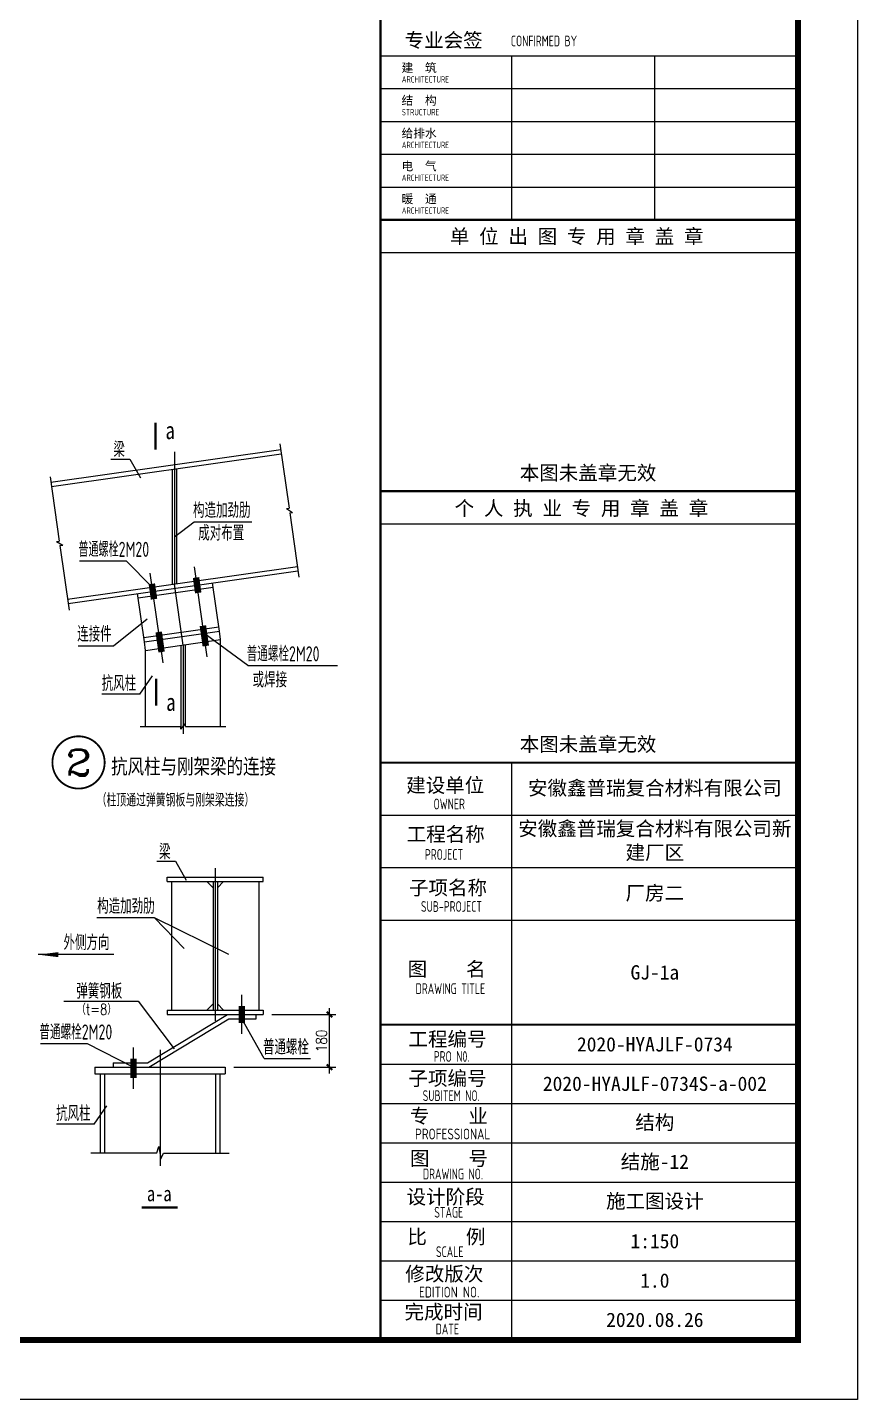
# Model space of a CAD drawing. Header units: millimetres. Extents: x 6950065 to 7140129, y 16284814 to 19754034.
# Drawn here: x 7085667 to 7106551, y 17910420 to 17944928 of the extents above; entities that cross this region are included whole.
import ezdxf
from ezdxf.enums import TextEntityAlignment as Align

# ---------------------------------------------------------------- set-up
doc = ezdxf.new("R2010")
doc.units = ezdxf.units.MM
doc.header["$LTSCALE"] = 1500
doc.header["$MEASUREMENT"] = 0
doc.linetypes.add('ACAD_ISO02W100', pattern=[15, 12, -3])
doc.linetypes.add('ACAD_ISO04W100', pattern=[30.5, 24, -3, 0.5, -3])
doc.layers.get('Defpoints').update_dxf_attribs({"color": 1})
for name, color, linetype in [('C型钢', 6, 'Continuous'), ('PUB_TEXT', 7, 'Continuous'), ('PUB_TITLE', 4, 'Continuous'), ('TDB_中实线', 7, 'Continuous'), ('TDB_中心线', 1, 'ACAD_ISO04W100'), ('TDB_文字', 7, 'Continuous'), ('TDB_细实线', 3, 'Continuous'), ('TDB_虚线', 2, 'ACAD_ISO02W100'), ('TK', 4, 'Continuous')]:
    doc.layers.add(name, color=color, linetype=linetype)
doc.styles.add('COMP', font='COMPLEX.shx', dxfattribs={"bigfont": 'hztxt'})
doc.styles.add('TDB-HZDX', font='simplex.shx', dxfattribs={"width": 0.8, "bigfont": 'hzdx.shx'})
doc.styles.add('TDB-仿宋', font='', dxfattribs={"width": 0.8})
doc.styles.add('TDB_文字', font='gbxwxt.shx', dxfattribs={"width": 0.8, "bigfont": 'hzdx.shx'})
doc.styles.add('TSSD_Dimension', font='Tssdeng.shx', dxfattribs={"width": 0.7, "bigfont": 'hztxt.shx'})
doc.styles.add('TSSD_REIN', font='tssdeng.shx', dxfattribs={"width": 0.7, "bigfont": 'tssdchn.shx'})
doc.styles.add('图签宋体', font='', dxfattribs={"height": 300})
doc.styles.get('TDB-仿宋').set_extended_font_data('FangSong_GB2312')
doc.styles.get('图签宋体').set_extended_font_data('NSimSun')
doc.dimstyles.new('TDB_标准', dxfattribs={"dimtxt": 250, "dimasz": 130, "dimexe": 150, "dimexo": 200, "dimgap": 60, "dimtad": 1, "dimdec": 0, "dimzin": 0, "dimdsep": 46, "dimtxsty": 'TDB-HZDX', "dimblk1": 'ARCHTICK', "dimblk2": 'ARCHTICK', "dimsah": 1, "dimcen": 0.1, "dimdle": 150, "dimclrd": 3, "dimclre": 3, "dimclrt": 7, "dimadec": 0, "dimazin": 0, "dimtfac": 0.828571, "dimtdec": 0, "dimtofl": 0, "dimtmove": 0, "dimatfit": 3, "dimldrblk": 'ARCHTICK', "dimfxl": 0, "dimtolj": 1, "dimtzin": 5, "dimarcsym": 0})

# ---------------------------------------------------------------- blocks, each defined once
blk = doc.blocks.new('_ArchTick')
at = {"color": 0, "linetype": 'ByBlock', "const_width": 0.4}
blk.add_lwpolyline([(-0.5, -0.5), (0.5, 0.5)], dxfattribs=at)
blk = doc.blocks.new('*D300')
at = {"layer": 'Defpoints', "color": 0}
for p in [(-423824, 189344), (-422289, 189344), (-424702, 188125)]:
    blk.add_point(p, dxfattribs=at)
at = {"layer": 'TDB_细实线', "color": 3, "lineweight": -2}
for p, q in [((-423624, 189344), (-422139, 189344)), ((-422289, 187975), (-422289, 189494)), ((-424502, 188125), (-422139, 188125))]:
    blk.add_line(p, q, dxfattribs=at)
at = {"layer": 'TDB_细实线', "color": 3, "lineweight": -2, "xscale": 130, "yscale": 130, "zscale": 130}
for p, rotation in [((-422289, 189344), 90), ((-422289, 188125), 270)]:
    blk.add_blockref('_ArchTick', p, dxfattribs=dict(at, rotation=rotation))
at = {"layer": 'TDB_细实线', "color": 7, "insert": (-422474, 188734), "char_height": 250, "attachment_point": 5, "rotation": 90, "style": 'TDB-HZDX'}
blk.add_mtext('\\A1;180', dxfattribs=at)
blk = doc.blocks.new('_INDEX1')
at = {"const_width": 0.035}
blk.add_lwpolyline([(-0.5, 0, 1), (0.5, 0, 1)], format="xyb", close=True, dxfattribs=at)
at = {"style": 'COMP', "width": 2.333333}
blk.add_attdef('1', text='', height=0.5, dxfattribs=at).set_placement((-0.25, -0.25), (0.25, -0.25), align=Align.FIT)
blk = doc.blocks.new('GeYuanFrame_04741830', base_point=(20.09, 4.53))
at = {"layer": 'PUB_TITLE'}
for points in [[(803.09, 202.33), (803.09, 229.83)], [(827.09, 202.33), (827.09, 229.83)], [(803.09, 14.53), (803.09, 111.33)]]:
    blk.add_lwpolyline(points, dxfattribs=at)
at = {"layer": 'TK'}
for p, q in [((781.09, 102.53), (851.09, 102.53)), ((781.09, 93.73), (851.09, 93.73)), ((781.09, 84.93), (803.09, 84.93)), ((781.09, 84.93), (851.09, 84.93)), ((781.09, 67.37), (851.09, 67.37)), ((781.09, 67.33), (851.09, 67.33)), ((781.09, 60.77), (851.09, 60.77)), ((781.09, 54.17), (851.09, 54.17)), ((781.09, 47.57), (851.09, 47.57)), ((781.09, 40.97), (851.09, 40.97)), ((781.09, 34.37), (851.09, 34.37)), ((781.09, 27.77), (851.09, 27.77)), ((781.09, 21.17), (851.09, 21.17)), ((781.09, 14.53), (851.09, 14.53))]:
    blk.add_line(p, q, dxfattribs=at)
blk.add_lwpolyline([(20.09, 4.53), (20.09, 598.53), (861.09, 598.53), (861.09, 4.53)], close=True, dxfattribs=at)
at = {"layer": 'TK', "const_width": 1}
blk.add_lwpolyline([(45.09, 588.53), (851.09, 588.53), (851.09, 14.53), (45.09, 14.53)], close=True, dxfattribs=at)
at = {"layer": 'TK'}
for points, const_width in [([(781.09, 588.53), (781.09, 14.53)], 0.4), ([(781.09, 202.33), (851.09, 202.33)], 0.35), ([(781.09, 156.83), (851.09, 156.83)], 0.35), ([(781.09, 111.33), (851.09, 111.33)], 0.35), ([(781.09, 67.37), (851.09, 67.37)], 0.35)]:
    blk.add_lwpolyline(points, dxfattribs=dict(at, const_width=const_width))
for points in [[(781.09, 229.83), (851.09, 229.83)], [(781.09, 224.33), (851.09, 224.33)], [(781.09, 218.83), (851.09, 218.83)], [(781.09, 213.33), (851.09, 213.33)], [(781.09, 207.83), (851.09, 207.83)], [(781.09, 202.33), (851.09, 202.33)], [(781.09, 196.83), (851.09, 196.83)], [(781.09, 151.33), (851.09, 151.33)]]:
    blk.add_lwpolyline(points, dxfattribs=at)
at = {"layer": 'TK', "style": '图签宋体'}
for s, height, p in [('专业会签', 2.4, (785.12, 231.24)), ('建  筑', 1.44, (784.61, 227.11)), ('结  构', 1.44, (784.61, 221.61)), ('给排水', 1.44, (784.61, 216.11)), ('电  气', 1.44, (784.61, 210.61)), ('暖  通', 1.44, (784.61, 205.11)), ('单 位 出 图 专 用 章 盖 章', 2.4, (792.72, 198.35)), ('本图未盖章无效', 2.4, (804.43, 158.7)), ('个 人 执 业 专 用 章 盖 章', 2.4, (793.52, 152.77)), ('本图未盖章无效', 2.4, (804.43, 113.2)), ('建设单位', 2.4, (785.39, 106.33)), ('工程名称', 2.4, (785.47, 98.12)), ('子项名称', 2.4, (785.85, 89.14)), ('图    名', 2.4, (785.63, 75.5)), ('工程编号', 2.4, (785.77, 63.77)), ('子项编号', 2.4, (785.77, 57.19)), ('专    业', 2.4, (786.01, 50.88)), ('图    号', 2.4, (786.02, 43.77)), ('设计阶段', 2.4, (785.45, 37.32)), ('比    例', 2.4, (785.59, 30.63)), ('修改版次', 2.4, (785.24, 24.41)), ('完成时间', 2.4, (785.11, 18.02))]:
    blk.add_text(s, height=height, dxfattribs=at).set_placement(p)
at = {"layer": 'TK', "style": 'TSSD_REIN'}
for s, height, width, p in [('CONFIRMED BY', 1.8, 0.7, (802.94, 231.42)), ('ARCHITECTURE', 1.08, 0.7, (784.65, 225.34)), ('STRUCTURE', 1.08, 0.7, (784.65, 219.84)), ('ARCHITECTURE', 1.08, 0.7, (784.65, 214.34)), ('ARCHITECTURE', 1.08, 0.7, (784.65, 208.84)), ('ARCHITECTURE', 1.08, 0.7, (784.65, 203.34)), ('OWNER', 1.8, 0.7, (789.98, 103.48)), ('PROJECT', 1.8, 0.7, (788.52, 95.02)), ('SUB-PROJECT', 1.8, 0.7, (787.86, 86.3)), ('DRAWING TITLE', 1.8, 0.7, (786.97, 72.53)), ('PRO N0.', 1.8, 0.7, (790.01, 61.15)), ('SUBITEM NO.', 1.8, 0.7, (788.15, 54.58)), ('PROFESSIONAL', 1.8, 0.8, (786.88, 48.15)), ('DRAWING NO.', 1.8, 0.7, (788.19, 41.45)), ('STAGE', 1.8, 0.7, (790.09, 35.03)), ('SCALE', 1.8, 0.7, (790.38, 28.42)), ('EDITION NO.', 1.8, 0.8, (787.53, 21.64)), ('DATE', 1.8, 0.7, (790.33, 15.45))]:
    blk.add_text(s, height=height, dxfattribs=dict(at, width=width)).set_placement(p)
at = {"layer": 'TK', "char_height": 2.4, "width": 48, "attachment_point": 5, "style": '图签宋体'}
for s, insert in [('安徽鑫普瑞复合材料有限公司', (827.09, 106.93)), ('安徽鑫普瑞复合材料有限公司新建厂区', (827.09, 98.13)), ('厂房二', (827.09, 89.33)), ('GJ-1a', (827.09, 76.13)), ('2020-HYAJLF-0734', (827.09, 64.07)), ('2020-HYAJLF-0734S-a-002', (827.09, 57.47)), ('结构', (827.09, 50.87)), ('结施-12', (827.09, 44.27)), ('施工图设计', (827.09, 37.67)), ('1:150', (827.09, 31.07)), ('1.0', (827.09, 24.47)), ('2020.08.26', (827.09, 17.88))]:
    blk.add_mtext(s, dxfattribs=dict(at, insert=insert))
blk = doc.blocks.new('435434534534')
at = {"layer": 'TDB_中实线'}
for p, q in [((-428737.1, 201659.8), (-423418.4, 202419.1)), ((-428723, 201560.8), (-423404.3, 202320.1)), ((-425928.8, 201959.7), (-425928.8, 199299.1)), ((-425828.8, 201974), (-425828.8, 199313.3)), ((-428350.7, 198953.3), (-423032, 199712.6)), ((-428336.6, 198854.3), (-423017.9, 199613.6)), ((-424836.3, 198216.8), (-424995.4, 199331.3)), ((-426574.7, 197968.6), (-426733.8, 199083.1)), ((-426588.8, 198067.6), (-424850.5, 198315.8)), ((-426574.7, 197968.6), (-424836.3, 198216.8)), ((-424808.1, 198018.8), (-424836.3, 198216.8)), ((-426546.4, 197770.6), (-426574.7, 197968.6)), ((-426546.4, 197770.6), (-424808.1, 198018.8)), ((-424808.1, 196012.4), (-424808.1, 198018.8)), ((-426546.4, 196012.4), (-426546.4, 197770.6)), ((-426044.4, 192521.1), (-423824.1, 192521.1)), ((-426044.4, 192421.1), (-426044.4, 192521.1)), ((-423824.1, 192421.1), (-423824.1, 192521.1)), ((-426044.4, 192421.1), (-423824.1, 192421.1)), ((-425944.4, 192421.1), (-425944.4, 189444.2)), ((-424984.3, 192277.2), (-425128.2, 192421.1)), ((-424984.3, 192421.1), (-424984.3, 189444.2)), ((-424884.3, 192421.1), (-424884.3, 189444.2)), ((-424884.3, 192277.2), (-424740.4, 192421.1)), ((-423924.1, 192421.1), (-423924.1, 189444.2)), ((-424984.3, 189588.1), (-425128.2, 189444.2)), ((-424884.3, 189588.1), (-424740.4, 189444.2)), ((-426498.1, 188224.5), (-424646.1, 189344.2)), ((-426044.4, 189444.2), (-423824.1, 189444.2)), ((-426044.4, 189444.2), (-426044.4, 189344.2)), ((-426044.4, 189344.2), (-423824.1, 189344.2)), ((-423985.1, 189244.2), (-423985.1, 189344.2)), ((-423824.1, 189444.2), (-423824.1, 189344.2)), ((-426470.2, 188124.5), (-424618.2, 189244.2)), ((-424618.2, 189244.2), (-423985.1, 189244.2)), ((-427721.5, 188124.5), (-424701.5, 188124.5)), ((-427721.5, 188124.5), (-427721.5, 187974.5)), ((-427297.1, 188224.5), (-426498.1, 188224.5)), ((-427297.1, 188224.5), (-427297.1, 188124.5)), ((-424701.5, 188124.5), (-424701.5, 187974.5)), ((-427721.5, 187974.5), (-424701.5, 187974.5)), ((-427596, 187974.5), (-427596, 186139.1)), ((-427496, 187974.5), (-427496, 186139.1)), ((-424927, 187974.5), (-424927, 186139.1)), ((-424827, 187974.5), (-424827, 186139.1))]:
    blk.add_line(p, q, dxfattribs=at)
for points, const_width in [([(-426315.3, 203043.6), (-426315.3, 203043.6), (-426315.3, 202418.5)], 50), ([(-426301.5, 197117.7), (-426301.5, 197117.7), (-426301.5, 196492.7)], 50), ([(-426638.3, 184876.9), (-425805.5, 184876.9)], 60)]:
    blk.add_lwpolyline(points, dxfattribs=dict(at, const_width=const_width))
at = {"layer": 'TDB_中心线', "ltscale": 30}
for p, q in [((-425878.8, 202367.4), (-425878.8, 199306.2)), ((-426140.1, 197482.4), (-426436.8, 199560.2)), ((-425116.6, 197622), (-425414.1, 199706.2)), ((-425677.3, 197894.7), (-425878.8, 199306.2)), ((-425677.3, 197894.7), (-425677.3, 195835.7)), ((-424934.3, 192733.1), (-424934.3, 189198.2)), ((-424319.9, 188893.3), (-424319.9, 189796.6)), ((-426825.9, 187622.1), (-426825.9, 188576.9)), ((-426211.5, 188525.1), (-426211.5, 185841.3))]:
    blk.add_line(p, q, dxfattribs=at)
at = {"layer": 'TDB_细实线'}
for p, q in [((-423437, 202549), (-423224.4, 201059.8)), ((-427346.6, 202198.6), (-426911.5, 202198.6)), ((-426911.5, 202198.6), (-426662.8, 201763.6)), ((-428755.7, 201789.6), (-428543.1, 200300.5)), ((-423287.5, 201050.8), (-423224.4, 201059.8)), ((-423287.5, 201050.8), (-423145.9, 200961.9)), ((-425878.8, 200395.8), (-425422.2, 200743.2)), ((-425422.2, 200743.2), (-424089.6, 200743.2)), ((-423209.1, 200952.9), (-423145.9, 200961.9)), ((-423209.1, 200952.9), (-422996.5, 199463.7)), ((-428606.2, 200291.5), (-428543.1, 200300.5)), ((-428606.2, 200291.5), (-428464.6, 200202.6)), ((-428527.8, 200193.6), (-428464.6, 200202.6)), ((-428527.8, 200193.6), (-428315.2, 198704.4)), ((-428075.7, 199840.7), (-426996.6, 199840.7)), ((-426996.6, 199840.7), (-426390.1, 199233.2)), ((-427289.5, 197879.2), (-426508.9, 198501.8)), ((-424181.5, 197422.4), (-425194.2, 198165.7)), ((-428103.8, 197879.2), (-427289.5, 197879.2)), ((-424181.5, 197422.4), (-422105, 197422.4)), ((-426682.7, 196757.3), (-426387.8, 197181.7)), ((-426682.7, 196757.3), (-427556.7, 196757.3)), ((-426674.1, 196012.4), (-425731.3, 196012.4)), ((-425731.3, 195948.5), (-425623.3, 196076.2)), ((-425731.3, 195948.5), (-425731.3, 196012.4)), ((-425623.3, 196012.4), (-425623.3, 196076.2)), ((-425623.3, 196012.4), (-424688.7, 196012.4)), ((-426288.7, 192888.9), (-425853.6, 192888.9)), ((-425853.6, 192888.9), (-425605, 192453.8)), ((-426341.6, 191581.5), (-427674.1, 191581.5)), ((-424621.9, 190730.6), (-426341.6, 191581.5)), ((-425653.2, 190870.4), (-426341.6, 191581.5)), ((-427279.9, 190729.1), (-429032.1, 190729.1)), ((-428437.1, 189655.7), (-426715, 189655.4)), ((-426715, 189655.4), (-425881.8, 188553.1)), ((-423804.1, 188322.4), (-424319.9, 189244.2)), ((-428978.9, 188671.1), (-427899.7, 188671.1)), ((-427899.7, 188671.1), (-426825.9, 188124.5)), ((-423804.1, 188322.4), (-422725, 188322.4)), ((-427737.6, 186806.2), (-427442.7, 187230.6)), ((-427737.6, 186806.2), (-428611.6, 186806.2)), ((-427814.8, 186139.1), (-426287.1, 186139.1)), ((-426287.1, 186139.1), (-426240.3, 186290.4)), ((-426240.3, 186290.4), (-426189.3, 186001.6)), ((-426189.3, 186001.6), (-426133.1, 186138.2)), ((-426133.1, 186138.2), (-424613.7, 186138.2))]:
    blk.add_line(p, q, dxfattribs=at)
at = {"layer": 'TDB_细实线', "const_width": 150}
for points in [[(-425327.7, 199100.8), (-425378.5, 199456.3)], [(-426350.3, 198954.8), (-426401.1, 199310.3)], [(-426175.8, 197732.3), (-426242, 198195.8)], [(-425152.3, 197871.9), (-425219.3, 198341.8)], [(-424319.9, 189145.7), (-424319.9, 189544.2)], [(-426825.9, 187874.5), (-426825.9, 188324.5)]]:
    blk.add_lwpolyline(points, dxfattribs=at)
at = {"layer": 'TDB_细实线'}
blk.add_lwpolyline([(-428564.1, 190729.1, 117, 0, 0), (-429032.1, 190729.1, 0, 0, 0)], format="xyseb", dxfattribs=at)
at = {"layer": 'TDB_虚线', "ltscale": 300}
for p, q in [((-426719.7, 198984.1), (-424981.3, 199232.3)), ((-425727.3, 197887.6), (-425727.3, 195953.3)), ((-425627.3, 197901.9), (-425627.3, 196071.4))]:
    blk.add_line(p, q, dxfattribs=at)
at = {"layer": 'PUB_TEXT'}
ref = blk.add_blockref('_INDEX1', (-428098.2, 195176.8), dxfattribs=dict(at, xscale=1209.600000000093, yscale=1209.599999999977, zscale=1209.6))
ref.add_attrib('1', '2', dxfattribs={"layer": '0', "height": 604.8, "style": 'COMP', "width": 1.5}).set_placement((-428400.6, 194874.4), (-427795.8, 194874.4), align=Align.FIT)
at = {"layer": 'TDB_中实线', "style": 'TDB_文字', "width": 0.8}
blk.add_text('（柱顶通过弹簧钢板与刚架梁连接）', height=300, dxfattribs=at).set_placement((-427677.8, 194155.3))
at = {"layer": 'TDB_文字'}
for s, height, style, width, p in [('a', 400, 'TDB-仿宋', 0.8, (-426086.4, 202660)), ('梁', 350, 'TDB-HZDX', 0.8, (-427290.9, 202243.5)), ('构造加劲肋', 350, 'TDB-HZDX', 0.8, (-425447.1, 200836.5)), ('成对布置', 350, 'TDB-HZDX', 0.8, (-425327.2, 200309.3)), ('普通螺栓2M20', 350, 'TSSD_REIN', 0.7, (-428100.6, 199933.9)), ('连接件', 350, 'TDB-HZDX', 0.8, (-428128.8, 197972.4)), ('普通螺栓2M20', 350, 'TSSD_Dimension', 0.7, (-424206.4, 197515.6)), ('抗风柱', 350, 'TDB-HZDX', 0.8, (-427562.4, 196831.3)), ('或焊接', 350, 'TDB-HZDX', 0.8, (-424068.4, 196913.3)), ('a', 400, 'TDB-仿宋', 0.8, (-426068.4, 196370.9)), ('抗风柱与刚架梁的连接', 350, 'TDB-仿宋', 0.8, (-427345, 194910.1)), ('梁', 350, 'TDB-HZDX', 0.8, (-426233.1, 192933.7)), ('构造加劲肋', 350, 'TDB-HZDX', 0.8, (-427665.9, 191674.7)), ('外侧方向', 350, 'TDB-HZDX', 0.8, (-428446.2, 190833.7)), ('弹簧钢板', 350, 'TDB-HZDX', 0.8, (-428149.4, 189709.4)), ('（t=8）', 250, 'TDB-HZDX', 0.8, (-428149.4, 189339.1)), ('普通螺栓2M20', 350, 'TSSD_Dimension', 0.7, (-429003.8, 188764.3)), ('普通螺栓', 350, 'TDB-HZDX', 0.8, (-423829, 188415.7)), ('抗风柱', 350, 'TDB-HZDX', 0.8, (-428617.3, 186880.2)), ('a-a', 350, 'TDB-仿宋', 0.8, (-426515.8, 185022.5))]:
    blk.add_text(s, height=height, dxfattribs=dict(at, style=style, width=width)).set_placement(p)
at = {"layer": 'TDB_细实线'}
dim = blk.add_linear_dim(base=(-422289.1, 189344.2), p1=(-424701.5, 188124.5), p2=(-423824.1, 189344.2), angle=90, text='180', dimstyle='TDB_标准', dxfattribs=at)
dim.commit()
dim.dimension.update_dxf_attribs({"geometry": '*D300', "text_midpoint": (-422474.1, 188734.4)})

msp = doc.modelspace()

# ---------------------------------------------------------------- block references
at = {"xscale": 1.086750000715256, "yscale": 1.086750000715256, "zscale": 1.086749999999995}
msp.add_blockref('435434534534', (7552188.3, 17714335), dxfattribs=at)
at = {"layer": 'C型钢', "color": 3, "xscale": 150, "yscale": 150, "zscale": 150}
msp.add_blockref('GeYuanFrame_04741830', (6980400.9, 17910420.5), dxfattribs=at)

doc.saveas('drawing.dxf')
